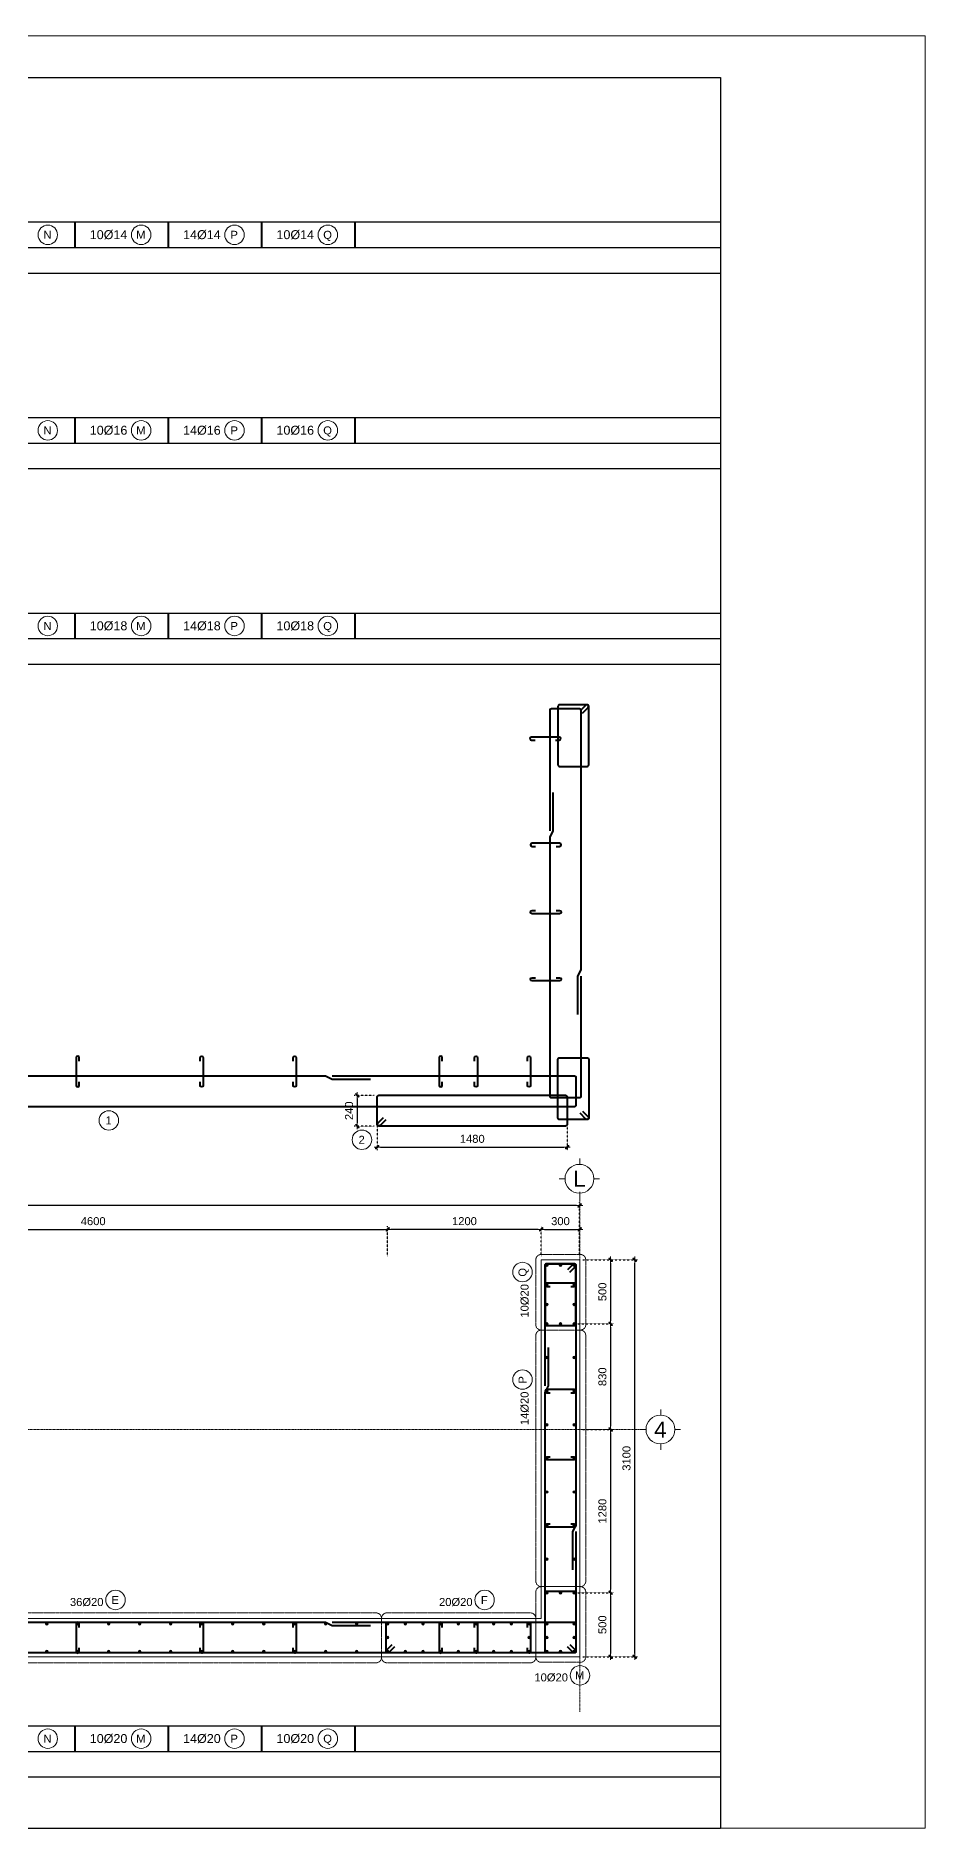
# Model space of a CAD drawing. Header units: millimetres. Extents: x -146909 to 4830753, y -683702 to -336947.
# Drawn here: x 4692990 to 4699937, y -448762 to -434762 of the extents above; entities that cross this region are included whole.
import ezdxf
from ezdxf.enums import TextEntityAlignment as Align

# ---------------------------------------------------------------- set-up
doc = ezdxf.new("R2010")
doc.units = ezdxf.units.MM
doc.header["$MEASUREMENT"] = 0
for name, pattern in [('Grid Line 4 1_5', [1140, 600, -225, 90, -225]), ('HIDDEN', [0.375, 0.25, -0.125]), ('HIDDEN5', [2.8375, 1.25, -1.5875])]:
    doc.linetypes.add(name, pattern=pattern)
doc.layers.get('0').update_dxf_attribs({"lineweight": 9})
doc.layers.get('Defpoints').update_dxf_attribs({"color": 10, "lineweight": 0})
for name, color, linetype, lineweight in [("'S_General_Cont_1 Thin", 1, 'Continuous', 18), ("'S_General_Text_3_Member name", 3, 'Continuous', 35), ('CDAI', 3, 'Continuous', 40), ('chunho.q', 1, 'Continuous', 13), ('CTHEP', 4, 'Continuous', 50), ('DBAO', 2, 'Continuous', 13), ('DMo', 9, 'HIDDEN', 9), ('KTH', 154, 'Continuous', 9), ('S-GRID', 7, 'Continuous', 5), ('STICK', 1, 'Continuous', 9)]:
    doc.layers.add(name, color=color, linetype=linetype, lineweight=lineweight)
for name, color, linetype in [('DM', 1, 'Continuous'), ('TBL', 1, 'Continuous'), ('TX', 214, 'Continuous')]:
    doc.layers.add(name, color=color, linetype=linetype)
doc.styles.add('arial', font='arial.ttf', dxfattribs={"width": 0.85})
doc.styles.get("Standard").update_dxf_attribs({"font": 'arial.ttf'})
doc.styles.add('TTP-HelCon', font='arial.ttf')
doc.dimstyles.new('TTP-25', dxfattribs={"dimscale": 25, "dimtxt": 2.5, "dimasz": 1, "dimexe": 1, "dimexo": 1, "dimgap": 0.09, "dimtad": 0, "dimdec": 4, "dimrnd": 10, "dimzin": 9, "dimdsep": 46, "dimtxsty": 'TTP-HelCon', "dimblk": 'Stick', "dimcen": 0.09, "dimdle": 1.5, "dimclrd": 256, "dimclre": 256, "dimclrt": 1, "dimadec": 0, "dimazin": 0, "dimtfac": 1, "dimtdec": 4, "dimtmove": 0, "dimatfit": 3, "dimldrblk": 'ARCHTICK', "dimfxl": 1, "dimtvp": 1, "dimtolj": 1, "dimtzin": 0, "dimarcsym": 0})

# ---------------------------------------------------------------- blocks, each defined once
blk = doc.blocks.new('GL')
at = {"layer": "'S_General_Cont_1 Thin"}
for p, q in [((12, 600), (12, 841)), ((-600, 0), (-841, 0)), ((600, 0), (841, 0)), ((12, -600), (12, -841))]:
    blk.add_line(p, q, dxfattribs=at)
blk.add_circle((0, 0), 600, dxfattribs=at)
at = {"layer": "'S_General_Text_3_Member name"}
blk.add_attdef('A', text='', height=602, dxfattribs=at).set_placement((0, 0), align=Align.MIDDLE)
blk = doc.blocks.new('Stick')
at = {"layer": 'STICK'}
h = blk.add_hatch(color=256, dxfattribs=at)
edge = h.paths.add_edge_path()
edge.add_line((0.3, 0.5), (-0.5, -0.3))
edge.add_arc((-0.4, -0.4), 0.141, 135, 315)
edge.add_line((-0.3, -0.5), (0.5, 0.3))
edge.add_arc((0.4, 0.4), 0.141, 315, 495)
blk.add_line((1, 0), (-1, 0), dxfattribs=at)
blk.add_lwpolyline([(0.3, 0.5), (-0.5, -0.3, 1), (-0.3, -0.5), (0.5, 0.3, 1), (0.3, 0.5, 1)], format="xyb", dxfattribs=at)
blk = doc.blocks.new('*D723')
at = {"layer": 'Defpoints', "color": 0, "transparency": 16777216}
for p in [(4697238, -444085), (4696938, -444323), (4697238, -444323)]:
    blk.add_point(p, dxfattribs=at)
at = {"layer": 'KTH', "linetype": 'HIDDEN5', "lineweight": -2, "transparency": 16777216}
for p, q in [((4696938, -444298), (4696938, -444060)), ((4697238, -444298), (4697238, -444060))]:
    blk.add_line(p, q, dxfattribs=at)
at = {"layer": 'KTH', "lineweight": -2, "transparency": 16777216}
blk.add_line((4696963, -444085), (4697213, -444085), dxfattribs=at)
at = {"layer": 'KTH', "lineweight": -2, "transparency": 16777216, "xscale": 25, "yscale": 25, "zscale": 25, "rotation": 180}
blk.add_blockref('Stick', (4696938, -444085), dxfattribs=at)
at = {"layer": 'KTH', "lineweight": -2, "transparency": 16777216, "xscale": 25, "yscale": 25, "zscale": 25}
blk.add_blockref('Stick', (4697238, -444085), dxfattribs=at)
at = {"layer": 'KTH', "color": 1, "transparency": 16777216, "insert": (4697088, -444021), "char_height": 62.5, "attachment_point": 5, "style": 'TTP-HelCon'}
blk.add_mtext('\\A1;300', dxfattribs=at)
blk = doc.blocks.new('_ArchTick')
at = {"color": 0, "linetype": 'ByBlock', "const_width": 0.15}
blk.add_lwpolyline([(-0.5, -0.5), (0.5, 0.5)], dxfattribs=at)
blk = doc.blocks.new('*D724')
at = {"layer": 'Defpoints', "color": 0, "transparency": 16777216}
for p in [(4686788, -443898), (4686788, -444280), (4697238, -444280)]:
    blk.add_point(p, dxfattribs=at)
at = {"layer": 'KTH', "linetype": 'HIDDEN5', "lineweight": -2, "transparency": 16777216}
for p, q in [((4686788, -444255), (4686788, -443873)), ((4697238, -444255), (4697238, -443873))]:
    blk.add_line(p, q, dxfattribs=at)
at = {"layer": 'KTH', "lineweight": -2, "transparency": 16777216}
blk.add_line((4697213, -443898), (4686813, -443898), dxfattribs=at)
at = {"layer": 'KTH', "lineweight": -2, "transparency": 16777216, "xscale": 25, "yscale": 25, "zscale": 25, "rotation": 180}
blk.add_blockref('Stick', (4686788, -443898), dxfattribs=at)
at = {"layer": 'KTH', "lineweight": -2, "transparency": 16777216, "xscale": 25, "yscale": 25, "zscale": 25}
blk.add_blockref('Stick', (4697238, -443898), dxfattribs=at)
at = {"layer": 'KTH', "color": 1, "transparency": 16777216, "insert": (4692013, -443834), "char_height": 62.5, "attachment_point": 5, "style": 'TTP-HelCon'}
blk.add_mtext('\\A1;10450', dxfattribs=at)
blk = doc.blocks.new('*D725')
at = {"layer": 'Defpoints', "color": 0, "transparency": 16777216}
for p in [(4697238, -444323), (4697196, -444823), (4697480, -444823)]:
    blk.add_point(p, dxfattribs=at)
at = {"layer": 'KTH', "linetype": 'HIDDEN5', "lineweight": -2, "transparency": 16777216}
for p, q in [((4697263, -444323), (4697505, -444323)), ((4697221, -444823), (4697505, -444823))]:
    blk.add_line(p, q, dxfattribs=at)
at = {"layer": 'KTH', "lineweight": -2, "transparency": 16777216}
blk.add_line((4697480, -444348), (4697480, -444798), dxfattribs=at)
at = {"layer": 'KTH', "lineweight": -2, "transparency": 16777216, "xscale": 25, "yscale": 25, "zscale": 25}
for p, rotation in [((4697480, -444323), 90), ((4697480, -444823), 270)]:
    blk.add_blockref('Stick', p, dxfattribs=dict(at, rotation=rotation))
at = {"layer": 'KTH', "color": 1, "transparency": 16777216, "insert": (4697416, -444573), "char_height": 62.5, "attachment_point": 5, "rotation": 90, "style": 'TTP-HelCon'}
blk.add_mtext('\\A1;500', dxfattribs=at)
blk = doc.blocks.new('*D726')
at = {"layer": 'Defpoints', "color": 0, "transparency": 16777216}
for p in [(4697238, -445648), (4697196, -446923), (4697480, -446923)]:
    blk.add_point(p, dxfattribs=at)
at = {"layer": 'KTH', "linetype": 'HIDDEN5', "lineweight": -2, "transparency": 16777216}
for p, q in [((4697263, -445648), (4697505, -445648)), ((4697221, -446923), (4697505, -446923))]:
    blk.add_line(p, q, dxfattribs=at)
at = {"layer": 'KTH', "lineweight": -2, "transparency": 16777216}
blk.add_line((4697480, -445673), (4697480, -446898), dxfattribs=at)
at = {"layer": 'KTH', "lineweight": -2, "transparency": 16777216, "xscale": 25, "yscale": 25, "zscale": 25}
for p, rotation in [((4697480, -445648), 90), ((4697480, -446923), 270)]:
    blk.add_blockref('Stick', p, dxfattribs=dict(at, rotation=rotation))
at = {"layer": 'KTH', "color": 1, "transparency": 16777216, "insert": (4697416, -446286), "char_height": 62.5, "attachment_point": 5, "rotation": 90, "style": 'TTP-HelCon'}
blk.add_mtext('\\A1;1280', dxfattribs=at)
blk = doc.blocks.new('*D727')
at = {"layer": 'Defpoints', "color": 0, "transparency": 16777216}
for p in [(4697196, -446923), (4697238, -447423), (4697480, -447423)]:
    blk.add_point(p, dxfattribs=at)
at = {"layer": 'KTH', "linetype": 'HIDDEN5', "lineweight": -2, "transparency": 16777216}
for p, q in [((4697221, -446923), (4697505, -446923)), ((4697263, -447423), (4697505, -447423))]:
    blk.add_line(p, q, dxfattribs=at)
at = {"layer": 'KTH', "lineweight": -2, "transparency": 16777216}
blk.add_line((4697480, -446948), (4697480, -447398), dxfattribs=at)
at = {"layer": 'KTH', "lineweight": -2, "transparency": 16777216, "xscale": 25, "yscale": 25, "zscale": 25}
for p, rotation in [((4697480, -446923), 90), ((4697480, -447423), 270)]:
    blk.add_blockref('Stick', p, dxfattribs=dict(at, rotation=rotation))
at = {"layer": 'KTH', "color": 1, "transparency": 16777216, "insert": (4697416, -447173), "char_height": 62.5, "attachment_point": 5, "rotation": 90, "style": 'TTP-HelCon'}
blk.add_mtext('\\A1;500', dxfattribs=at)
blk = doc.blocks.new('*D728')
at = {"layer": 'Defpoints', "color": 0, "transparency": 16777216}
for p in [(4697238, -444323), (4697668, -444323), (4697238, -447423)]:
    blk.add_point(p, dxfattribs=at)
at = {"layer": 'KTH', "linetype": 'HIDDEN5', "lineweight": -2, "transparency": 16777216}
for p, q in [((4697263, -444323), (4697693, -444323)), ((4697263, -447423), (4697693, -447423))]:
    blk.add_line(p, q, dxfattribs=at)
at = {"layer": 'KTH', "lineweight": -2, "transparency": 16777216}
blk.add_line((4697668, -447398), (4697668, -444348), dxfattribs=at)
at = {"layer": 'KTH', "lineweight": -2, "transparency": 16777216, "xscale": 25, "yscale": 25, "zscale": 25}
for p, rotation in [((4697668, -444323), 90), ((4697668, -447423), 270)]:
    blk.add_blockref('Stick', p, dxfattribs=dict(at, rotation=rotation))
at = {"layer": 'KTH', "color": 1, "transparency": 16777216, "insert": (4697604, -445873), "char_height": 62.5, "attachment_point": 5, "rotation": 90, "style": 'TTP-HelCon'}
blk.add_mtext('\\A1;3100', dxfattribs=at)
blk = doc.blocks.new('*D729')
at = {"layer": 'Defpoints', "color": 0, "transparency": 16777216}
for p in [(4697196, -444823), (4697238, -445648), (4697480, -445648)]:
    blk.add_point(p, dxfattribs=at)
at = {"layer": 'KTH', "linetype": 'HIDDEN5', "lineweight": -2, "transparency": 16777216}
for p, q in [((4697221, -444823), (4697505, -444823)), ((4697263, -445648), (4697505, -445648))]:
    blk.add_line(p, q, dxfattribs=at)
at = {"layer": 'KTH', "lineweight": -2, "transparency": 16777216}
blk.add_line((4697480, -444848), (4697480, -445623), dxfattribs=at)
at = {"layer": 'KTH', "lineweight": -2, "transparency": 16777216, "xscale": 25, "yscale": 25, "zscale": 25}
for p, rotation in [((4697480, -444823), 90), ((4697480, -445648), 270)]:
    blk.add_blockref('Stick', p, dxfattribs=dict(at, rotation=rotation))
at = {"layer": 'KTH', "color": 1, "transparency": 16777216, "insert": (4697416, -445236), "char_height": 62.5, "attachment_point": 5, "rotation": 90, "style": 'TTP-HelCon'}
blk.add_mtext('\\A1;830', dxfattribs=at)
blk = doc.blocks.new('*D732')
at = {"layer": 'Defpoints', "color": 0, "transparency": 16777216}
for p in [(4695738, -444085), (4695738, -444323), (4696938, -444323)]:
    blk.add_point(p, dxfattribs=at)
at = {"layer": 'KTH', "linetype": 'HIDDEN5', "lineweight": -2, "transparency": 16777216}
for p, q in [((4695738, -444298), (4695738, -444060)), ((4696938, -444298), (4696938, -444060))]:
    blk.add_line(p, q, dxfattribs=at)
at = {"layer": 'KTH', "lineweight": -2, "transparency": 16777216}
blk.add_line((4696913, -444085), (4695763, -444085), dxfattribs=at)
at = {"layer": 'KTH', "lineweight": -2, "transparency": 16777216, "xscale": 25, "yscale": 25, "zscale": 25, "rotation": 180}
blk.add_blockref('Stick', (4695738, -444085), dxfattribs=at)
at = {"layer": 'KTH', "lineweight": -2, "transparency": 16777216, "xscale": 25, "yscale": 25, "zscale": 25}
blk.add_blockref('Stick', (4696938, -444085), dxfattribs=at)
at = {"layer": 'KTH', "color": 1, "transparency": 16777216, "insert": (4696338, -444021), "char_height": 62.5, "attachment_point": 5, "style": 'TTP-HelCon'}
blk.add_mtext('\\A1;1200', dxfattribs=at)
blk = doc.blocks.new('*D733')
at = {"layer": 'Defpoints', "color": 0, "transparency": 16777216}
for p in [(4695738, -444085), (4691138, -444280), (4695738, -444280)]:
    blk.add_point(p, dxfattribs=at)
at = {"layer": 'KTH', "linetype": 'HIDDEN5', "lineweight": -2, "transparency": 16777216}
for p, q in [((4691138, -444255), (4691138, -444060)), ((4695738, -444255), (4695738, -444060))]:
    blk.add_line(p, q, dxfattribs=at)
at = {"layer": 'KTH', "lineweight": -2, "transparency": 16777216}
blk.add_line((4691163, -444085), (4695713, -444085), dxfattribs=at)
at = {"layer": 'KTH', "lineweight": -2, "transparency": 16777216, "xscale": 25, "yscale": 25, "zscale": 25, "rotation": 180}
blk.add_blockref('Stick', (4691138, -444085), dxfattribs=at)
at = {"layer": 'KTH', "lineweight": -2, "transparency": 16777216, "xscale": 25, "yscale": 25, "zscale": 25}
blk.add_blockref('Stick', (4695738, -444085), dxfattribs=at)
at = {"layer": 'KTH', "color": 1, "transparency": 16777216, "insert": (4693438, -444021), "char_height": 62.5, "attachment_point": 5, "style": 'TTP-HelCon'}
blk.add_mtext('\\A1;4600', dxfattribs=at)
blk = doc.blocks.new('*U655')
at = {"layer": 'CTHEP', "ltscale": 0.02, "const_width": 10}
blk.add_lwpolyline([(0, 5, -1), (0, -5, -1)], format="xyb", close=True, dxfattribs=at)
at = {"layer": 'Defpoints', "color": 1}
blk.add_circle((0, 0), 10, dxfattribs=at)
blk = doc.blocks.new('*U701')
at = {"layer": 'CDAI', "color": 0, "linetype": 'ByBlock', "lineweight": -2, "transparency": 16777216, "rotation": 89.99999999999999}
blk.add_blockref('*U655', (0, 0), dxfattribs=at)
blk = doc.blocks.new('*U702')
at = {"layer": 'CDAI', "color": 0, "linetype": 'ByBlock', "lineweight": -2, "transparency": 16777216}
for p in [(0, 0), (0, -152.5), (0, -305), (0, -457.5)]:
    blk.add_blockref('*U701', p, dxfattribs=at)
blk = doc.blocks.new('*U703')
at = {"layer": 'CDAI', "color": 0, "linetype": 'ByBlock', "lineweight": -2, "transparency": 16777216, "rotation": 89.99999999999999}
blk.add_blockref('*U655', (0, 0), dxfattribs=at)
blk = doc.blocks.new('*U704')
at = {"layer": 'CDAI', "color": 0, "linetype": 'ByBlock', "lineweight": -2, "transparency": 16777216}
for p in [(0, 0), (0, -152.5), (0, -305), (0, -457.5)]:
    blk.add_blockref('*U703', p, dxfattribs=at)
blk = doc.blocks.new('*U705')
at = {"layer": 'CDAI', "color": 0, "linetype": 'ByBlock', "lineweight": -2, "transparency": 16777216, "rotation": 89.99999999999999}
blk.add_blockref('*U655', (0, 0), dxfattribs=at)
blk = doc.blocks.new('*U706')
at = {"layer": 'CDAI', "color": 0, "linetype": 'ByBlock', "lineweight": -2, "transparency": 16777216}
blk.add_blockref('*U705', (0, 0), dxfattribs=at)
blk = doc.blocks.new('*U707')
at = {"layer": 'CDAI', "color": 0, "linetype": 'ByBlock', "lineweight": -2, "transparency": 16777216, "rotation": 89.99999999999999}
blk.add_blockref('*U655', (0, 0), dxfattribs=at)
blk = doc.blocks.new('*U656')
at = {"layer": 'CDAI', "color": 0, "linetype": 'ByBlock', "lineweight": -2, "transparency": 16777216}
blk.add_blockref('*U707', (0, 0), dxfattribs=at)
blk = doc.blocks.new('*U657')
at = {"layer": 'CDAI', "color": 0, "linetype": 'ByBlock', "lineweight": -2, "transparency": 16777216, "rotation": 89.99999999999999}
blk.add_blockref('*U655', (0, 0), dxfattribs=at)
blk = doc.blocks.new('*U658')
at = {"layer": 'CDAI', "color": 0, "linetype": 'ByBlock', "lineweight": -2, "transparency": 16777216}
blk.add_blockref('*U657', (0, 0), dxfattribs=at)
blk = doc.blocks.new('*U659')
at = {"layer": 'CDAI', "color": 0, "linetype": 'ByBlock', "lineweight": -2, "transparency": 16777216, "rotation": 89.99999999999999}
blk.add_blockref('*U655', (0, 0), dxfattribs=at)
blk = doc.blocks.new('*U660')
at = {"layer": 'CDAI', "color": 0, "linetype": 'ByBlock', "lineweight": -2, "transparency": 16777216}
blk.add_blockref('*U659', (0, 0), dxfattribs=at)
blk = doc.blocks.new('*U661')
at = {"layer": 'CDAI', "color": 0, "linetype": 'ByBlock', "lineweight": -2, "transparency": 16777216, "rotation": 89.99999999999999}
blk.add_blockref('*U655', (0, 0), dxfattribs=at)
blk = doc.blocks.new('*U662')
at = {"layer": 'CDAI', "color": 0, "linetype": 'ByBlock', "lineweight": -2, "transparency": 16777216}
for p in [(0, 0), (0, -262.5), (0, -525), (0, -787.5), (0, -1050), (0, -1312.5), (0, -1575), (0, -1837.5), (0, -2100)]:
    blk.add_blockref('*U661', p, dxfattribs=at)
blk = doc.blocks.new('*U663')
at = {"layer": 'CDAI', "color": 0, "linetype": 'ByBlock', "lineweight": -2, "transparency": 16777216, "rotation": 89.99999999999999}
blk.add_blockref('*U655', (0, 0), dxfattribs=at)
blk = doc.blocks.new('*U664')
at = {"layer": 'CDAI', "color": 0, "linetype": 'ByBlock', "lineweight": -2, "transparency": 16777216}
for p in [(0, 0), (0, -262.5), (0, -525), (0, -787.5), (0, -1050), (0, -1312.5), (0, -1575), (0, -1837.5), (0, -2100)]:
    blk.add_blockref('*U663', p, dxfattribs=at)
blk = doc.blocks.new('*U718')
at = {"layer": 'CTHEP', "ltscale": 0.02, "const_width": 10}
blk.add_lwpolyline([(0, 5, -1), (0, -5, -1)], format="xyb", close=True, dxfattribs=at)
at = {"layer": 'Defpoints', "color": 1}
blk.add_circle((0, 0), 10, dxfattribs=at)
blk = doc.blocks.new('*U719')
at = {"layer": 'CDAI', "color": 0, "linetype": 'ByBlock', "lineweight": -2, "transparency": 16777216}
for p in [(0, 0), (242, 0), (484, 0), (726, 0), (968, 0), (1211, 0), (1453, 0), (1695, 0), (1937, 0), (2179, 0), (2421, 0), (2663, 0), (2905, 0), (3147, 0), (3389, 0), (3632, 0), (3874, 0), (4116, 0), (4358, 0), (4600, 0)]:
    blk.add_blockref('*U718', p, dxfattribs=at)
blk = doc.blocks.new('*U678')
at = {"layer": 'CTHEP', "ltscale": 0.02, "const_width": 10}
blk.add_lwpolyline([(0, 5, -1), (0, -5, -1)], format="xyb", close=True, dxfattribs=at)
at = {"layer": 'Defpoints', "color": 1}
blk.add_circle((0, 0), 10, dxfattribs=at)
blk = doc.blocks.new('*U679')
at = {"layer": 'CDAI', "color": 0, "linetype": 'ByBlock', "lineweight": -2, "transparency": 16777216}
for p in [(0, 0), (138, 0), (276, 0), (414, 0), (552, 0), (690, 0), (828, 0), (966, 0), (1104, 0), (1242, 0)]:
    blk.add_blockref('*U678', p, dxfattribs=at)
blk = doc.blocks.new('*U680')
at = {"layer": 'CTHEP', "ltscale": 0.02, "const_width": 10}
blk.add_lwpolyline([(0, 5, -1), (0, -5, -1)], format="xyb", close=True, dxfattribs=at)
at = {"layer": 'Defpoints', "color": 1}
blk.add_circle((0, 0), 10, dxfattribs=at)
blk = doc.blocks.new('*U681')
at = {"layer": 'CDAI', "color": 0, "linetype": 'ByBlock', "lineweight": -2, "transparency": 16777216}
for p in [(0, 0), (138, 0), (276, 0), (414, 0), (552, 0), (690, 0), (828, 0), (966, 0), (1104, 0), (1242, 0)]:
    blk.add_blockref('*U680', p, dxfattribs=at)
blk = doc.blocks.new('*U682')
at = {"layer": 'CTHEP', "ltscale": 0.02, "const_width": 10}
blk.add_lwpolyline([(0, 5, -1), (0, -5, -1)], format="xyb", close=True, dxfattribs=at)
at = {"layer": 'Defpoints', "color": 1}
blk.add_circle((0, 0), 10, dxfattribs=at)
blk = doc.blocks.new('*U683')
at = {"layer": 'CDAI', "color": 0, "linetype": 'ByBlock', "lineweight": -2, "transparency": 16777216}
for p in [(0, 0), (242, 0), (484, 0), (726, 0), (968, 0), (1211, 0), (1453, 0), (1695, 0), (1937, 0), (2179, 0), (2421, 0), (2663, 0), (2905, 0), (3147, 0), (3389, 0), (3632, 0), (3874, 0), (4116, 0), (4358, 0), (4600, 0)]:
    blk.add_blockref('*U682', p, dxfattribs=at)
blk = doc.blocks.new('sign of slab')
at = {"layer": "'S_General_Cont_1 Thin"}
blk.add_circle((-10, 0), 475, dxfattribs=at)
at = {"layer": "'S_General_Text_3_Member name", "style": 'arial'}
blk.add_attdef('S', text='', height=250, dxfattribs=at).set_placement((-23, -1), align=Align.MIDDLE_CENTER)
blk = doc.blocks.new('*D747')
at = {"layer": 'Defpoints', "color": 0, "transparency": 16777216}
for p in [(4695657, -443158), (4697140, -443182), (4697140, -443442)]:
    blk.add_point(p, dxfattribs=at)
at = {"layer": 'KTH', "linetype": 'HIDDEN5', "lineweight": -2, "transparency": 16777216}
for p, q in [((4695657, -443183), (4695657, -443467)), ((4697140, -443207), (4697140, -443467))]:
    blk.add_line(p, q, dxfattribs=at)
at = {"layer": 'KTH', "lineweight": -2, "transparency": 16777216}
blk.add_line((4695682, -443442), (4697115, -443442), dxfattribs=at)
at = {"layer": 'KTH', "lineweight": -2, "transparency": 16777216, "xscale": 25, "yscale": 25, "zscale": 25, "rotation": 180}
blk.add_blockref('Stick', (4695657, -443442), dxfattribs=at)
at = {"layer": 'KTH', "lineweight": -2, "transparency": 16777216, "xscale": 25, "yscale": 25, "zscale": 25}
blk.add_blockref('Stick', (4697140, -443442), dxfattribs=at)
at = {"layer": 'KTH', "color": 1, "transparency": 16777216, "insert": (4696399, -443378), "char_height": 62.5, "attachment_point": 5, "style": 'TTP-HelCon'}
blk.add_mtext('\\A1;1480', dxfattribs=at)
blk = doc.blocks.new('*D748')
at = {"layer": 'Defpoints', "color": 0, "transparency": 16777216}
for p in [(4695657, -443038), (4695501, -443278), (4695657, -443278)]:
    blk.add_point(p, dxfattribs=at)
at = {"layer": 'KTH', "linetype": 'HIDDEN5', "lineweight": -2, "transparency": 16777216}
for p, q in [((4695632, -443038), (4695476, -443038)), ((4695632, -443278), (4695476, -443278))]:
    blk.add_line(p, q, dxfattribs=at)
at = {"layer": 'KTH', "lineweight": -2, "transparency": 16777216}
blk.add_line((4695501, -443063), (4695501, -443253), dxfattribs=at)
at = {"layer": 'KTH', "lineweight": -2, "transparency": 16777216, "xscale": 25, "yscale": 25, "zscale": 25}
for p, rotation in [((4695501, -443038), 90), ((4695501, -443278), 270)]:
    blk.add_blockref('Stick', p, dxfattribs=dict(at, rotation=rotation))
at = {"layer": 'KTH', "color": 1, "transparency": 16777216, "insert": (4695437, -443158), "char_height": 62.5, "attachment_point": 5, "rotation": 90, "style": 'TTP-HelCon'}
blk.add_mtext('\\A1;240', dxfattribs=at)

msp = doc.modelspace()

# ---------------------------------------------------------------- linework, layer by layer
at = {"layer": 'CDAI', "color": 214}
for p, q in [((4693295.35434, -436214.98839), (4693295.35434, -436414.98839)), ((4693295.35434, -436214.98839), (4693295.35434, -436414.98839)), ((4694024.57059, -436214.98839), (4694024.57059, -436414.98839)), ((4694024.57059, -436214.98839), (4694024.57059, -436414.98839)), ((4694753.78684, -436214.98839), (4694753.78684, -436414.98839)), ((4695483.00309, -436214.98839), (4695483.00309, -436414.98839)), ((4693295.35434, -437742.67112), (4693295.35434, -437942.67112)), ((4693295.35434, -437742.67112), (4693295.35434, -437942.67112)), ((4694024.57059, -437742.67112), (4694024.57059, -437942.67112)), ((4694024.57059, -437742.67112), (4694024.57059, -437942.67112)), ((4694753.78684, -437742.67112), (4694753.78684, -437942.67112)), ((4695483.00309, -437742.67112), (4695483.00309, -437942.67112)), ((4693295.35434, -439270.35386), (4693295.35434, -439470.35386)), ((4693295.35434, -439270.35386), (4693295.35434, -439470.35386)), ((4694024.57059, -439270.35386), (4694024.57059, -439470.35386)), ((4694024.57059, -439270.35386), (4694024.57059, -439470.35386)), ((4694753.78684, -439270.35386), (4694753.78684, -439470.35386)), ((4695483.00309, -439270.35386), (4695483.00309, -439470.35386)), ((4693295.35434, -447961.98892), (4693295.35434, -448161.98892)), ((4693295.35434, -447961.98892), (4693295.35434, -448161.98892)), ((4694024.57059, -447961.98892), (4694024.57059, -448161.98892)), ((4694024.57059, -447961.98892), (4694024.57059, -448161.98892)), ((4694753.78684, -447961.98892), (4694753.78684, -448161.98892)), ((4695483.00309, -447961.98892), (4695483.00309, -448161.98892))]:
    msp.add_line(p, q, dxfattribs=at)
at = {"layer": 'CDAI', "ltscale": 0.02}
for points in [[(4697006.92085, -440971.69755), (4697006.92085, -440027.02898, -0.4142135624), (4697016.92085, -440017.02898), (4697236.92085, -440017.02898, -0.4142135624), (4697246.92085, -440027.02898), (4697246.92085, -442057.8604), (4697221.92085, -442107.8604), (4697221.92085, -442407.59626)], [(4697246.92085, -442107.8604), (4697246.92085, -443047.02898, -0.4142135624), (4697236.92085, -443057.02898), (4697016.92085, -443057.02898, -0.4142135624), (4697006.92085, -443047.02898), (4697006.92085, -441021.69755), (4697031.92085, -440971.69755), (4697031.92085, -440671.9617)], [(4688717.54108, -443126.36475), (4686828.3725, -443126.36475, -0.4142135624), (4686818.3725, -443116.36475), (4686818.3725, -442896.36474, -0.4142135624), (4686828.3725, -442886.36474), (4695253.70393, -442886.36474), (4695303.70393, -442911.36474), (4695603.43978, -442911.36474)], [(4695303.70393, -442886.36474), (4697198.37251, -442886.36474, -0.4142135624), (4697208.37251, -442896.36474), (4697208.37251, -443116.36475, -0.4142135624), (4697198.37251, -443126.36475), (4688767.54108, -443126.36475), (4688717.54108, -443101.36475), (4688417.80522, -443101.36475)], [(4696968.37251, -445308.05748), (4696968.37251, -444363.3889, -0.4142135624), (4696978.37251, -444353.3889), (4697198.37251, -444353.3889, -0.4142135624), (4697208.37251, -444363.3889), (4697208.37251, -446394.22033), (4697183.37251, -446444.22033), (4697183.37251, -446743.95619)], [(4697208.37251, -446444.22033), (4697208.37251, -447383.38891, -0.4142135624), (4697198.37251, -447393.38891), (4696978.37251, -447393.38891, -0.4142135624), (4696968.37251, -447383.38891), (4696968.37251, -445358.05748), (4696993.37251, -445308.05748), (4696993.37251, -445008.32163)], [(4688717.54108, -447393.3889), (4686828.3725, -447393.3889, -0.4142135624), (4686818.3725, -447383.3889), (4686818.3725, -447163.3889, -0.4142135624), (4686828.3725, -447153.3889), (4695253.70393, -447153.3889), (4695303.70393, -447178.3889), (4695603.43978, -447178.3889)], [(4695303.70393, -447153.3889), (4697198.37251, -447153.3889, -0.4142135624), (4697208.37251, -447163.3889), (4697208.37251, -447383.3889, -0.4142135624), (4697198.37251, -447393.3889), (4688767.54108, -447393.3889), (4688717.54108, -447368.3889), (4688417.80522, -447368.3889)]]:
    msp.add_lwpolyline(points, format="xyb", dxfattribs=at)
at = {"layer": 'CDAI'}
for points in [[(4697260.39114, -440052.02377), (4697304.71134, -440007.70357, 0.6681786379), (4697295.87251, -439986.36474), (4697080.87251, -439986.36474, 0.4142135624), (4697068.37251, -439998.86474), (4697068.37251, -440456.36474, 0.4142135624), (4697080.87251, -440468.86474), (4697295.87251, -440468.86474, 0.4142135624), (4697308.37251, -440456.36474), (4697308.37251, -439998.86474, 0.6681786379), (4697287.03367, -439990.0259), (4697242.71347, -440034.3461)], [(4697050.07735, -440263.86474), (4697077.57735, -440263.86474, 1), (4697077.57735, -440238.86474), (4696862.57735, -440238.86474, 1), (4696862.57735, -440263.86474), (4696890.07735, -440263.86474)], [(4697053.62874, -441093.86474), (4697081.12874, -441093.86474, 1), (4697081.12874, -441068.86474), (4696866.12874, -441068.86474, 1), (4696866.12874, -441093.86474), (4696893.62874, -441093.86474)], [(4697053.62874, -441593.86474), (4697081.12874, -441593.86474, -1), (4697081.12874, -441618.86474), (4696866.12874, -441618.86474, -1), (4696866.12874, -441593.86474), (4696893.62874, -441593.86474)], [(4697053.62874, -442118.86474), (4697081.12874, -442118.86474, -1), (4697081.12874, -442143.86474), (4696866.12874, -442143.86474, -1), (4696866.12874, -442118.86474), (4696893.62874, -442118.86474)], [(4693329.82629, -442772.04597), (4693329.82629, -442744.54597, 1), (4693304.82629, -442744.54597), (4693304.82629, -442960.04597, 1), (4693329.82629, -442960.04597), (4693329.82629, -442932.54597)], [(4694273.23451, -442772.04597), (4694273.23451, -442744.54597, -1), (4694298.23451, -442744.54597), (4694298.23451, -442960.04597, -1), (4694273.23451, -442960.04597), (4694273.23451, -442932.54597)], [(4694999.5503, -442772.04597), (4694999.5503, -442744.54597, -1), (4695024.5503, -442744.54597), (4695024.5503, -442960.04597, -1), (4694999.5503, -442960.04597), (4694999.5503, -442932.54597)], [(4696165.03917, -442772.04597), (4696165.03917, -442744.54597, 1), (4696140.03917, -442744.54597), (4696140.03917, -442960.04597, 1), (4696165.03917, -442960.04597), (4696165.03917, -442932.54597)], [(4696416.14387, -442772.04597), (4696416.14387, -442744.54597, -1), (4696441.14387, -442744.54597), (4696441.14387, -442960.04597, -1), (4696416.14387, -442960.04597), (4696416.14387, -442932.54597)], [(4696830.31054, -442772.04597), (4696830.31054, -442744.54597, -1), (4696855.31054, -442744.54597), (4696855.31054, -442960.04597, -1), (4696830.31054, -442960.04597), (4696830.31054, -442932.54597)], [(4697260.39114, -443160.70571), (4697304.71134, -443205.02591, -0.6681786379), (4697295.87251, -443226.36474), (4697080.87251, -443226.36474, -0.4142135624), (4697068.37251, -443213.86474), (4697068.37251, -442756.36474, -0.4142135624), (4697080.87251, -442743.86474), (4697295.87251, -442743.86474, -0.4142135624), (4697308.37251, -442756.36474), (4697308.37251, -443213.86474, -0.6681786379), (4697287.03367, -443222.70358), (4697242.71347, -443178.38338)], [(4695723.08061, -443229.59213), (4695678.76041, -443273.91233, -0.6681786379), (4695657.42157, -443265.0735), (4695657.42157, -443050.0735, -0.4142135624), (4695669.92157, -443037.5735), (4697127.42157, -443037.5735, -0.4142135624), (4697139.92157, -443050.0735), (4697139.92157, -443265.0735, -0.4142135624), (4697127.42157, -443277.5735), (4695669.92157, -443277.5735, -0.6681786379), (4695661.08274, -443256.23466), (4695705.40294, -443211.91447)], [(4697160.39114, -444419.04793), (4697204.71134, -444374.72773, 0.6681786379), (4697195.87251, -444353.38889), (4696980.87251, -444353.38889, 0.4142135624), (4696968.37251, -444365.88889), (4696968.37251, -444823.38889, 0.4142135624), (4696980.87251, -444835.88889), (4697195.87251, -444835.88889, 0.4142135624), (4697208.37251, -444823.38889), (4697208.37251, -444365.88889, 0.6681786379), (4697187.03367, -444357.05006), (4697142.71347, -444401.37026)], [(4697168.37251, -444530.88889), (4697195.87251, -444530.88889, 1), (4697195.87251, -444505.88889), (4696980.87251, -444505.88889, 1), (4696980.87251, -444530.88889), (4697008.37251, -444530.88889)], [(4697168.37251, -445360.88889), (4697195.87251, -445360.88889, 1), (4697195.87251, -445335.88889), (4696980.87251, -445335.88889, 1), (4696980.87251, -445360.88889), (4697008.37251, -445360.88889)], [(4697168.37251, -445860.8889), (4697195.87251, -445860.8889, -1), (4697195.87251, -445885.8889), (4696980.87251, -445885.8889, -1), (4696980.87251, -445860.8889), (4697008.37251, -445860.8889)], [(4697168.37251, -446385.8889), (4697195.87251, -446385.8889, -1), (4697195.87251, -446410.8889), (4696980.87251, -446410.8889, -1), (4696980.87251, -446385.8889), (4697008.37251, -446385.8889)], [(4697160.39114, -447327.72986), (4697204.71134, -447372.05006, -0.6681786379), (4697195.87251, -447393.3889), (4696980.87251, -447393.3889, -0.4142135624), (4696968.37251, -447380.8889), (4696968.37251, -446923.3889, -0.4142135624), (4696980.87251, -446910.8889), (4697195.87251, -446910.8889, -0.4142135624), (4697208.37251, -446923.3889), (4697208.37251, -447380.8889, -0.6681786379), (4697187.03367, -447389.72773), (4697142.71347, -447345.40753)], [(4693329.82629, -447193.3889), (4693329.82629, -447165.8889, 1), (4693304.82629, -447165.8889), (4693304.82629, -447381.3889, 1), (4693329.82629, -447381.3889), (4693329.82629, -447353.8889)], [(4694273.23451, -447193.3889), (4694273.23451, -447165.8889, -1), (4694298.23451, -447165.8889), (4694298.23451, -447381.3889, -1), (4694273.23451, -447381.3889), (4694273.23451, -447353.8889)], [(4694999.5503, -447193.3889), (4694999.5503, -447165.8889, -1), (4695024.5503, -447165.8889), (4695024.5503, -447381.3889, -1), (4694999.5503, -447381.3889), (4694999.5503, -447353.8889)], [(4695791.53154, -447345.40753), (4695747.21134, -447389.72773, -0.6681786379), (4695725.87251, -447380.8889), (4695725.87251, -447165.8889, -0.4142135624), (4695738.37251, -447153.3889), (4697195.87251, -447153.3889, -0.4142135624), (4697208.37251, -447165.8889), (4697208.37251, -447380.8889, -0.4142135624), (4697195.87251, -447393.3889), (4695738.37251, -447393.3889, -0.6681786379), (4695729.53367, -447372.05006), (4695773.85387, -447327.72986)], [(4696165.03917, -447193.3889), (4696165.03917, -447165.8889, 1), (4696140.03917, -447165.8889), (4696140.03917, -447381.3889, 1), (4696165.03917, -447381.3889), (4696165.03917, -447353.8889)], [(4696416.14387, -447193.3889), (4696416.14387, -447165.8889, -1), (4696441.14387, -447165.8889), (4696441.14387, -447381.3889, -1), (4696416.14387, -447381.3889), (4696416.14387, -447353.8889)], [(4696830.31054, -447193.3889), (4696830.31054, -447165.8889, -1), (4696855.31054, -447165.8889), (4696855.31054, -447381.3889, -1), (4696830.31054, -447381.3889), (4696830.31054, -447353.8889)]]:
    msp.add_lwpolyline(points, format="xyb", dxfattribs=at)
at = {"layer": 'DBAO', "color": 1}
msp.add_lwpolyline([(4699936.75592, -448761.98892), (4683186.75592, -448761.98892), (4683186.75592, -434761.98892), (4699936.75592, -434761.98892)], close=True, dxfattribs=at)
at = {"layer": 'DBAO'}
msp.add_lwpolyline([(4696938.37251, -447123.3889), (4689938.37251, -447123.38889), (4689938.37251, -444323.38889), (4689638.37251, -444323.38889), (4689638.37251, -447123.3889), (4686788.37251, -447123.3889), (4686788.37251, -447423.3889), (4697238.37251, -447423.3889), (4697238.37251, -444323.38889), (4696938.37251, -444323.38889)], close=True, dxfattribs=at)
at = {"layer": 'DMo', "color": 6, "ltscale": 10}
for points in [[(4696938.37251, -444280.44923), (4697242.76914, -444280.44923, -0.4142135624), (4697285.7088, -444323.38889), (4697285.7088, -444828.51739, -0.4142135624), (4697242.76914, -444871.45705), (4696938.37251, -444871.45705, -0.4142135624), (4696895.43284, -444828.51739), (4696895.43284, -444323.38889, -0.4142135624)], [(4696938.37251, -446875.32074), (4697242.76914, -446875.32074, 0.4142135624), (4697285.7088, -446832.38108), (4697285.7088, -444914.39672, 0.4142135624), (4697242.76914, -444871.45705), (4696938.37251, -444871.45705, 0.4142135624), (4696895.43284, -444914.39672), (4696895.43284, -446832.38108, 0.4142135624)], [(4696938.37251, -447466.32856), (4697242.76914, -447466.32856, 0.4142135624), (4697285.7088, -447423.3889), (4697285.7088, -446918.2604, 0.4142135624), (4697242.76914, -446875.32074), (4696938.37251, -446875.32074, 0.4142135624), (4696895.43284, -446918.2604), (4696895.43284, -447423.3889, 0.4142135624)], [(4691223.81217, -447123.3889), (4691223.81217, -447427.78553, 0.4142135624), (4691266.75183, -447470.72519), (4695647.36468, -447470.72519, 0.4142135624), (4695690.30435, -447427.78553), (4695690.30435, -447123.3889, 0.4142135624), (4695647.36468, -447080.44924), (4691266.75183, -447080.44924, 0.4142135624)], [(4696895.43284, -447123.3889), (4696895.43284, -447427.78553, -0.4142135624), (4696852.49318, -447470.72519), (4695733.24401, -447470.72519, -0.4142135624), (4695690.30435, -447427.78553), (4695690.30435, -447123.3889, -0.4142135624), (4695733.24401, -447080.44924), (4696852.49318, -447080.44924, -0.4142135624)]]:
    msp.add_lwpolyline(points, format="xyb", close=True, dxfattribs=at)
at = {"layer": 'S-GRID', "color": 17, "linetype": 'Grid Line 4 1_5', "ltscale": 0.01, "true_color": 0x804040}
for p, q in [((4697238.37251, -447854.2617), (4697238.37251, -443792.01353)), ((4686591.07489, -445648.38889), (4697711.15421, -445648.38889))]:
    msp.add_line(p, q, dxfattribs=at)
at = {"layer": 'TBL'}
for p, q in [((4686010.81395, -435087.30565), (4698338.69222, -435087.30565)), ((4698338.69222, -435087.30565), (4698338.69222, -448761.98892)), ((4686010.81395, -436214.98839), (4698338.69222, -436214.98839)), ((4686010.81395, -436614.98839), (4698338.69222, -436614.98839)), ((4686010.81395, -437742.67112), (4698338.69222, -437742.67112)), ((4686010.81395, -438142.67112), (4698338.69222, -438142.67112)), ((4686010.81395, -439270.35386), (4698338.69222, -439270.35386)), ((4686010.81395, -439670.35386), (4698338.69222, -439670.35386)), ((4686010.81395, -447961.98892), (4698338.69222, -447961.98892)), ((4686010.81395, -448361.98892), (4698338.69222, -448361.98892)), ((4686010.81395, -448761.98892), (4698338.69222, -448761.98892))]:
    msp.add_line(p, q, dxfattribs=at)
at = {"layer": 'TBL', "color": 8}
for p, q in [((4686010.81395, -436414.98839), (4698338.69222, -436414.98839)), ((4686010.81395, -437942.67112), (4698338.69222, -437942.67112)), ((4686010.81395, -439470.35386), (4698338.69222, -439470.35386)), ((4686010.81395, -448161.98892), (4698338.69222, -448161.98892))]:
    msp.add_line(p, q, dxfattribs=at)

# ---------------------------------------------------------------- block references
ref = msp.add_blockref('sign of slab', (4693085.02409, -436316.08449), dxfattribs=dict(xscale=0.16, yscale=0.16, zscale=0.16))
ref.add_attrib('S', 'N', dxfattribs={"layer": 'DM', "height": 62.5, "style": 'arial'}).set_placement((4693081.27007, -436316.24138), align=Align.MIDDLE_CENTER)
ref = msp.add_blockref('sign of slab', (4693814.24034, -436316.08449), dxfattribs=dict(xscale=0.16, yscale=0.16, zscale=0.16))
ref.add_attrib('S', 'M', dxfattribs={"layer": 'DM', "height": 62.5, "style": 'arial'}).set_placement((4693810.48632, -436316.24138), align=Align.MIDDLE_CENTER)
ref = msp.add_blockref('sign of slab', (4694543.45659, -436316.08449), dxfattribs=dict(xscale=0.16, yscale=0.16, zscale=0.16))
ref.add_attrib('S', 'P', dxfattribs={"layer": 'DM', "height": 62.5, "style": 'arial'}).set_placement((4694539.70257, -436316.24138), align=Align.MIDDLE_CENTER)
ref = msp.add_blockref('sign of slab', (4695272.67284, -436316.08449), dxfattribs=dict(xscale=0.16, yscale=0.16, zscale=0.16))
ref.add_attrib('S', 'Q', dxfattribs={"layer": 'DM', "height": 62.5, "style": 'arial'}).set_placement((4695268.91882, -436316.24138), align=Align.MIDDLE_CENTER)
ref = msp.add_blockref('sign of slab', (4693085.02409, -437843.76723), dxfattribs=dict(xscale=0.16, yscale=0.16, zscale=0.16))
ref.add_attrib('S', 'N', dxfattribs={"layer": 'DM', "height": 62.5, "style": 'arial'}).set_placement((4693081.27007, -437843.92412), align=Align.MIDDLE_CENTER)
ref = msp.add_blockref('sign of slab', (4693814.24034, -437843.76723), dxfattribs=dict(xscale=0.16, yscale=0.16, zscale=0.16))
ref.add_attrib('S', 'M', dxfattribs={"layer": 'DM', "height": 62.5, "style": 'arial'}).set_placement((4693810.48632, -437843.92412), align=Align.MIDDLE_CENTER)
ref = msp.add_blockref('sign of slab', (4694543.45659, -437843.76723), dxfattribs=dict(xscale=0.16, yscale=0.16, zscale=0.16))
ref.add_attrib('S', 'P', dxfattribs={"layer": 'DM', "height": 62.5, "style": 'arial'}).set_placement((4694539.70257, -437843.92412), align=Align.MIDDLE_CENTER)
ref = msp.add_blockref('sign of slab', (4695272.67284, -437843.76723), dxfattribs=dict(xscale=0.16, yscale=0.16, zscale=0.16))
ref.add_attrib('S', 'Q', dxfattribs={"layer": 'DM', "height": 62.5, "style": 'arial'}).set_placement((4695268.91882, -437843.92412), align=Align.MIDDLE_CENTER)
ref = msp.add_blockref('sign of slab', (4693085.02409, -439371.44997), dxfattribs=dict(xscale=0.16, yscale=0.16, zscale=0.16))
ref.add_attrib('S', 'N', dxfattribs={"layer": 'DM', "height": 62.5, "style": 'arial'}).set_placement((4693081.27007, -439371.60686), align=Align.MIDDLE_CENTER)
ref = msp.add_blockref('sign of slab', (4693814.24034, -439371.44997), dxfattribs=dict(xscale=0.16, yscale=0.16, zscale=0.16))
ref.add_attrib('S', 'M', dxfattribs={"layer": 'DM', "height": 62.5, "style": 'arial'}).set_placement((4693810.48632, -439371.60686), align=Align.MIDDLE_CENTER)
ref = msp.add_blockref('sign of slab', (4694543.45659, -439371.44997), dxfattribs=dict(xscale=0.16, yscale=0.16, zscale=0.16))
ref.add_attrib('S', 'P', dxfattribs={"layer": 'DM', "height": 62.5, "style": 'arial'}).set_placement((4694539.70257, -439371.60686), align=Align.MIDDLE_CENTER)
ref = msp.add_blockref('sign of slab', (4695272.67284, -439371.44997), dxfattribs=dict(xscale=0.16, yscale=0.16, zscale=0.16))
ref.add_attrib('S', 'Q', dxfattribs={"layer": 'DM', "height": 62.5, "style": 'arial'}).set_placement((4695268.91882, -439371.60686), align=Align.MIDDLE_CENTER)
ref = msp.add_blockref('sign of slab', (4693562.08889, -443233.69363), dxfattribs=dict(xscale=0.16, yscale=0.16, zscale=0.16))
ref.add_attrib('S', '1', dxfattribs={"layer": 'DM', "height": 62.5, "style": 'arial'}).set_placement((4693558.33487, -443233.85052), align=Align.MIDDLE_CENTER)
ref = msp.add_blockref('sign of slab', (4695539.04892, -443384.82296), dxfattribs=dict(xscale=0.16, yscale=0.16, zscale=0.16))
ref.add_attrib('S', '2', dxfattribs={"layer": 'DM', "height": 62.5, "style": 'arial'}).set_placement((4695535.2949, -443384.97985), align=Align.MIDDLE_CENTER)
ref = msp.add_blockref('GL', (4697236.20536, -443689.29229), dxfattribs=dict(xscale=0.187421907519365, yscale=0.187421907519365, zscale=0.187421907519365))
ref.add_attrib('A', 'L', dxfattribs={"layer": "'S_General_Text_3_Member name", "height": 125}).set_placement((4697236.20536, -443689.29229), align=Align.MIDDLE)
ref = msp.add_blockref('sign of slab', (4696791.67854, -444416.50689), dxfattribs=dict(xscale=0.16, yscale=0.16, zscale=0.16, rotation=90))
ref.add_attrib('S', 'Q', dxfattribs={"layer": 'DM', "height": 62.5, "rotation": 90, "style": 'arial'}).set_placement((4696791.83543, -444420.26091), align=Align.MIDDLE_CENTER)
ref = msp.add_blockref('sign of slab', (4696791.67854, -445256.5121), dxfattribs=dict(xscale=0.16, yscale=0.16, zscale=0.16, rotation=90))
ref.add_attrib('S', 'P', dxfattribs={"layer": 'DM', "height": 62.5, "rotation": 90, "style": 'arial'}).set_placement((4696791.83543, -445260.26611), align=Align.MIDDLE_CENTER)
ref = msp.add_blockref('GL', (4697868.75238, -445648.38889), dxfattribs=dict(xscale=0.187421907519365, yscale=0.187421907519365, zscale=0.187421907519365))
ref.add_attrib('A', '4', dxfattribs={"layer": "'S_General_Text_3_Member name", "height": 125}).set_placement((4697868.75238, -445648.38889), align=Align.MIDDLE)
ref = msp.add_blockref('sign of slab', (4693614.01211, -446979.48235), dxfattribs=dict(xscale=0.16, yscale=0.16, zscale=0.16))
ref.add_attrib('S', 'E', dxfattribs={"layer": 'DM', "height": 62.5, "style": 'arial'}).set_placement((4693610.2581, -446979.63924), align=Align.MIDDLE_CENTER)
ref = msp.add_blockref('sign of slab', (4696497.07255, -446979.48235), dxfattribs=dict(xscale=0.16, yscale=0.16, zscale=0.16))
ref.add_attrib('S', 'F', dxfattribs={"layer": 'DM', "height": 62.5, "style": 'arial'}).set_placement((4696493.31854, -446979.63924), align=Align.MIDDLE_CENTER)
ref = msp.add_blockref('sign of slab', (4697242.02551, -447568.39438), dxfattribs=dict(xscale=0.16, yscale=0.16, zscale=0.16))
ref.add_attrib('S', 'M', dxfattribs={"layer": 'DM', "height": 62.5, "style": 'arial'}).set_placement((4697238.2715, -447568.55127), align=Align.MIDDLE_CENTER)
ref = msp.add_blockref('sign of slab', (4693085.02409, -448063.08503), dxfattribs=dict(xscale=0.16, yscale=0.16, zscale=0.16))
ref.add_attrib('S', 'N', dxfattribs={"layer": 'DM', "height": 62.5, "style": 'arial'}).set_placement((4693081.27007, -448063.24192), align=Align.MIDDLE_CENTER)
ref = msp.add_blockref('sign of slab', (4693814.24034, -448063.08503), dxfattribs=dict(xscale=0.16, yscale=0.16, zscale=0.16))
ref.add_attrib('S', 'M', dxfattribs={"layer": 'DM', "height": 62.5, "style": 'arial'}).set_placement((4693810.48632, -448063.24192), align=Align.MIDDLE_CENTER)
ref = msp.add_blockref('sign of slab', (4694543.45659, -448063.08503), dxfattribs=dict(xscale=0.16, yscale=0.16, zscale=0.16))
ref.add_attrib('S', 'P', dxfattribs={"layer": 'DM', "height": 62.5, "style": 'arial'}).set_placement((4694539.70257, -448063.24192), align=Align.MIDDLE_CENTER)
ref = msp.add_blockref('sign of slab', (4695272.67284, -448063.08503), dxfattribs=dict(xscale=0.16, yscale=0.16, zscale=0.16))
ref.add_attrib('S', 'Q', dxfattribs={"layer": 'DM', "height": 62.5, "style": 'arial'}).set_placement((4695268.91882, -448063.24192), align=Align.MIDDLE_CENTER)
at = {"layer": 'CDAI'}
for name, p in [('*U702', (4696980.87251, -444365.88889)), ('*U706', (4697088.37251, -444365.88889)), ('*U662', (4696980.87251, -444823.38889)), ('*U660', (4697088.37251, -446923.3889))]:
    msp.add_blockref(name, p, dxfattribs=at)
at = {"layer": 'CDAI', "xscale": -1}
for name, p in [('*U704', (4697195.87251, -444365.88889)), ('*U664', (4697195.87251, -444823.38889))]:
    msp.add_blockref(name, p, dxfattribs=at)
at = {"layer": 'CDAI', "xscale": -1, "rotation": 180}
for name, p in [('*U656', (4697088.37251, -444823.38889)), ('*U658', (4697088.37251, -447380.8889))]:
    msp.add_blockref(name, p, dxfattribs=at)
at = {"layer": 'CDAI', "color": 0, "linetype": 'ByBlock', "lineweight": -2, "transparency": 16777216, "xscale": -1, "rotation": 90}
for p in [(4696980.87251, -446923.3889), (4696980.87251, -447165.8889), (4695738.37251, -447273.3889), (4696842.81695, -447273.3889), (4696980.87251, -447273.3889), (4696980.87251, -447380.8889)]:
    msp.add_blockref('*U655', p, dxfattribs=at)
at = {"layer": 'CDAI', "color": 0, "linetype": 'ByBlock', "lineweight": -2, "transparency": 16777216, "rotation": 270}
for p in [(4697195.87251, -446923.3889), (4697195.87251, -447165.8889), (4697195.87251, -447273.3889), (4697195.87251, -447380.8889)]:
    msp.add_blockref('*U655', p, dxfattribs=at)
at = {"layer": 'CDAI', "color": 214}
for name, p in [('*U719', (4691138.37251, -447165.8889)), ('*U679', (4695738.37251, -447165.8889)), ('*U683', (4691138.37251, -447380.8889))]:
    msp.add_blockref(name, p, dxfattribs=at)
at = {"layer": 'CDAI', "color": 214, "xscale": -1, "rotation": 180}
msp.add_blockref('*U681', (4695738.37251, -447380.8889), dxfattribs=at)

# ---------------------------------------------------------------- texts
at = {"layer": 'chunho.q', "color": 1, "style": 'arial'}
for s, p in [('10%%C20', (4696838.99117, -444774.07914)), ('14%%C20', (4696838.99117, -445614.08435))]:
    msp.add_text(s, height=62.5, rotation=90, dxfattribs=at).set_placement(p)
for s, p in [('36%%C20', (4693256.43987, -447026.79498)), ('20%%C20', (4696139.50031, -447026.79498)), ('10%%C20', (4696884.45327, -447615.70701))]:
    msp.add_text(s, height=62.5, dxfattribs=at).set_placement(p)
at = {"layer": 'TX', "color": 2, "style": 'arial'}
for s, p in [('10%%C14', (4693558.1431, -436314.98839)), ('14%%C14', (4694287.35935, -436314.98839)), ('10%%C14', (4695016.5756, -436314.98839)), ('10%%C16', (4693558.1431, -437842.67112)), ('14%%C16', (4694287.35935, -437842.67112)), ('10%%C16', (4695016.5756, -437842.67112)), ('10%%C18', (4693558.1431, -439370.35386)), ('14%%C18', (4694287.35935, -439370.35386)), ('10%%C18', (4695016.5756, -439370.35386)), ('10%%C20', (4693558.1431, -448061.98892)), ('14%%C20', (4694287.35935, -448061.98892)), ('10%%C20', (4695016.5756, -448061.98892))]:
    msp.add_text(s, height=70, dxfattribs=at).set_placement(p, align=Align.MIDDLE_CENTER)

# ---------------------------------------------------------------- dimensions: what is measured, and where the dimension line sits
at = {"layer": 'KTH'}
for base, p1, p2, angle, override, picture, middle in [((4695501.18833, -443277.5735), (4695657.42157, -443037.5735), (4695657.42157, -443277.5735), 90, {"dimfxl": 0.18, "dimarcsym": 2}, '*D748', (4695437.3667, -443157.5735)), ((4695738.37251, -444085.02824), (4696938.37251, -444323.38889), (4695738.37251, -444323.38889), 180, {"dimtmove": 1, "dimfxl": 0.18, "dimarcsym": 2}, '*D732', (4696338.37251, -444021.20661)), ((4697480.19521, -444823.38889), (4697238.37251, -444323.38889), (4697195.87251, -444823.38889), 90, {"dimfxl": 0.18, "dimarcsym": 2}, '*D725', (4697416.37359, -444573.38889)), ((4697667.69521, -444323.38889), (4697238.37251, -447423.3889), (4697238.37251, -444323.38889), 90, {"dimfxl": 0.18, "dimarcsym": 2}, '*D728', (4697603.83096, -445873.3889)), ((4697480.19521, -445648.38889), (4697195.87251, -444823.38889), (4697238.37251, -445648.38889), 90, {"dimtmove": 1, "dimfxl": 0.18, "dimarcsym": 2}, '*D729', (4697416.33096, -445235.88889)), ((4697480.19521, -446923.3889), (4697238.37251, -445648.38889), (4697195.87251, -446923.3889), 90, {"dimtmove": 1, "dimfxl": 0.18, "dimarcsym": 2}, '*D726', (4697416.37359, -446285.8889)), ((4697480.19521, -447423.3889), (4697195.87986, -446923.3889), (4697238.37251, -447423.3889), 90, {"dimtmove": 1, "dimfxl": 0.18, "dimarcsym": 2}, '*D727', (4697416.37359, -447173.3889))]:
    dim = msp.add_linear_dim(base=base, p1=p1, p2=p2, angle=angle, dimstyle='TTP-25', override=override, dxfattribs=at)
    dim.commit()
    dim.dimension.update_dxf_attribs({"geometry": picture, "text_midpoint": middle})
for base, p1, p2, override, picture, middle in [((4697139.92157, -443441.78805), (4695657.42157, -443157.5735), (4697139.92157, -443181.57904), {"dimtmove": 1, "dimfxl": 0.18, "dimarcsym": 2}, '*D747', (4696398.67157, -443377.96643)), ((4686788.37251, -443897.52824), (4697238.37251, -444280.44923), (4686788.37251, -444280.44923), {"dimfxl": 0.18, "dimarcsym": 2}, '*D724', (4692013.37251, -443833.70661)), ((4695738.37251, -444085.02824), (4691138.37251, -444280.44923), (4695738.37251, -444280.44923), {"dimtmove": 1, "dimfxl": 0.18, "dimarcsym": 2}, '*D733', (4693438.37251, -444021.20661)), ((4697238.37251, -444085.02824), (4696938.37251, -444323.38889), (4697238.37251, -444323.38889), {"dimtmove": 1, "dimfxl": 0.18, "dimarcsym": 2}, '*D723', (4697088.37251, -444021.16398))]:
    dim = msp.add_linear_dim(base=base, p1=p1, p2=p2, dimstyle='TTP-25', override=override, dxfattribs=at)
    dim.commit()
    dim.dimension.update_dxf_attribs({"geometry": picture, "text_midpoint": middle})

doc.saveas('drawing.dxf')
